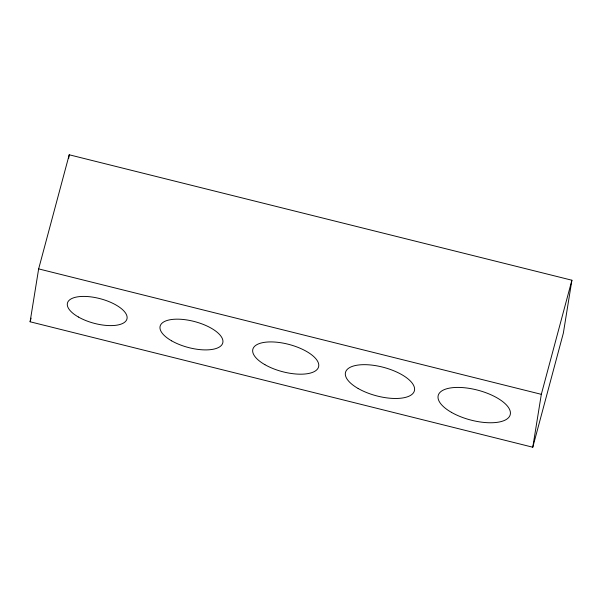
<?xml version="1.0" encoding="UTF-8"?>
<svg xmlns="http://www.w3.org/2000/svg" width="602" height="602" viewBox="0 0 602 602"><rect width="100%" height="100%" fill="white"/><g stroke="black" fill="none" stroke-linecap="round" stroke-linejoin="round"><path stroke-width="0.9" d="M30.1 321.777L38.648 268.891L69.222 154.782L571.9 280.223L563.352 333.109L532.778 447.218L30.1 321.777L31.071 318.149M68.628 158.499L69.222 154.782M532.778 447.218L541.326 394.333L571.9 280.223M38.648 268.891L541.326 394.333M451.402 412.332A37.264 15.336 15 0 0 509.977 415.44A37.264 15.336 15 0 0 461.267 387.507A37.264 15.336 15 0 0 451.402 412.332M358.145 388.501A35.646 14.666 15 0 0 414.168 391.473A35.646 14.666 15 0 0 367.574 364.752A35.646 14.666 15 0 0 358.145 388.501M264.88 364.661A34.028 14.004 15 0 0 318.368 367.498A34.028 14.004 15 0 0 273.887 341.996A34.028 14.004 15 0 0 264.88 364.661M171.623 340.83A32.403 13.334 15 0 0 222.559 343.531A32.403 13.334 15 0 0 180.201 319.241A32.403 13.334 15 0 0 171.623 340.83M78.365 316.991A30.785 12.665 15 0 0 126.751 319.557A30.785 12.665 15 0 0 86.515 296.485A30.785 12.665 15 0 0 78.365 316.991"/></g></svg>
